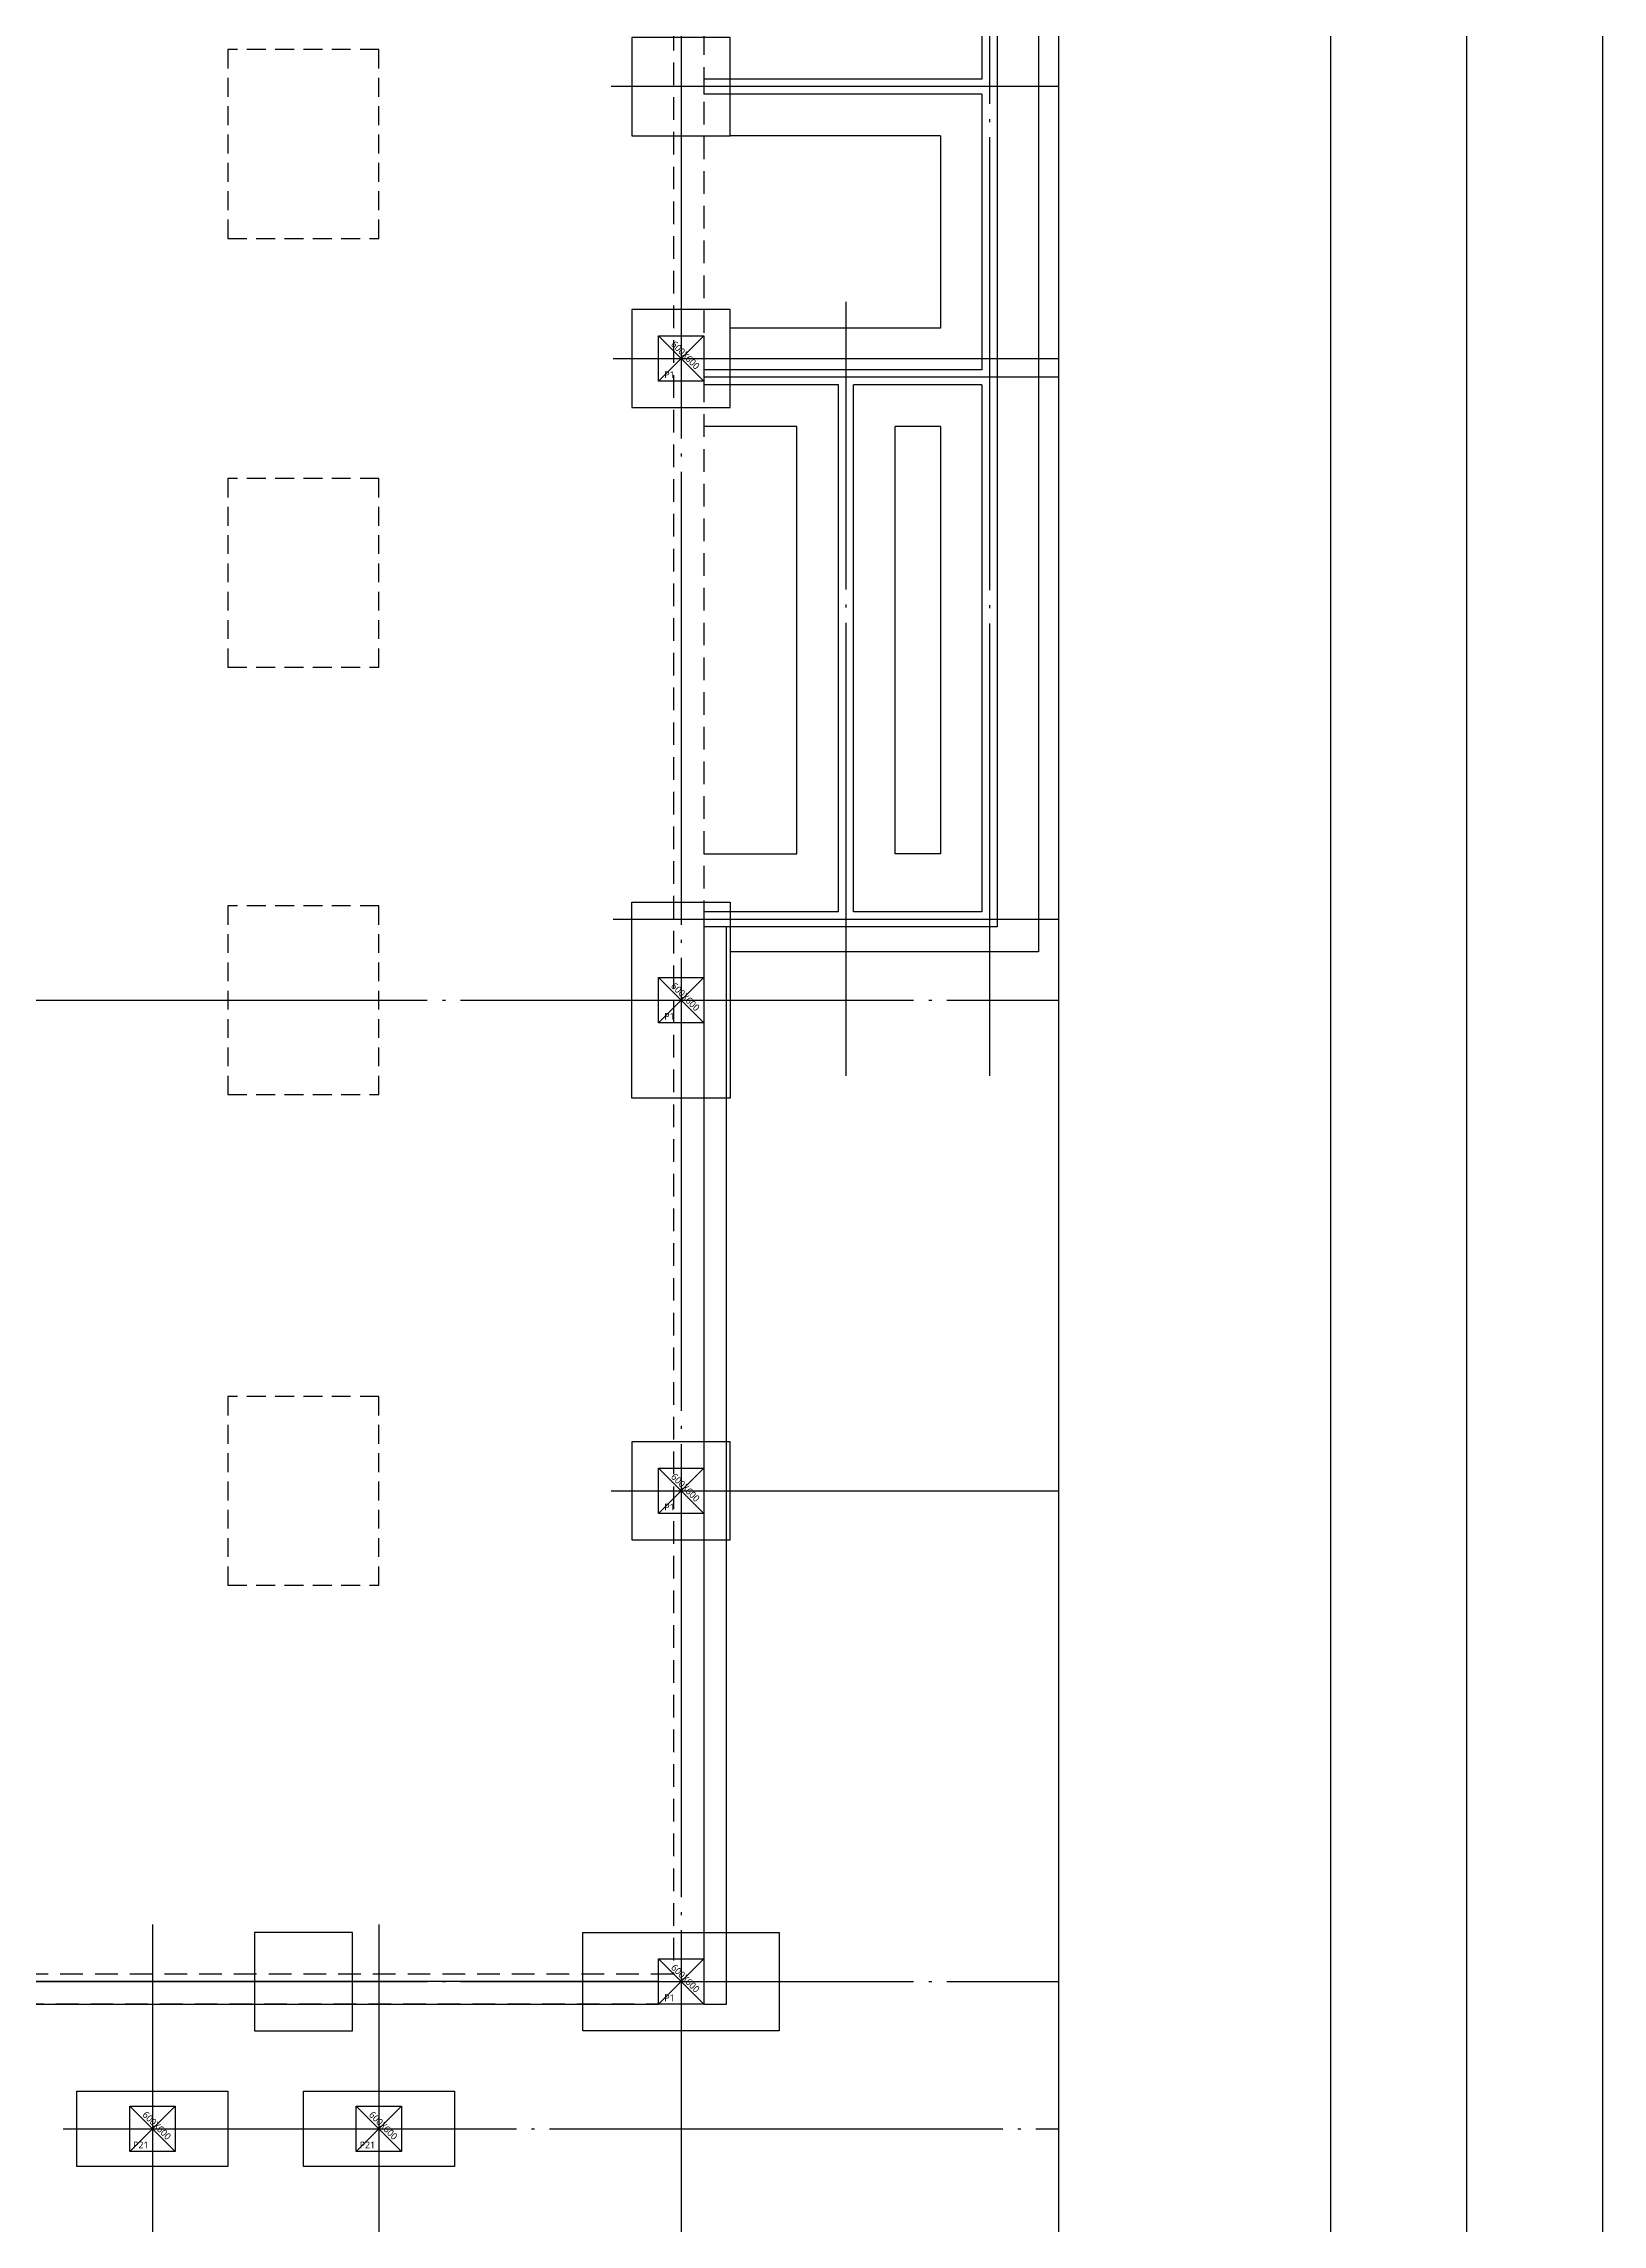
# Model space of a CAD drawing. Header units: millimetres. Extents: x -734060 to 504600, y -7739 to 118800.
# Drawn here: x -64141 to -43500, y 39685 to 68570 of the extents above; entities that cross this region are included whole.
import ezdxf
from ezdxf.enums import TextEntityAlignment as Align
from ezdxf.lldxf.tags import DXFTag

# ---------------------------------------------------------------- set-up
doc = ezdxf.new("R2010")
doc.units = ezdxf.units.MM
doc.header["$LTSCALE"] = 200
for name, pattern in [('CEN-GAUN', [32.2, 30, -1, 0.2, -1]), ('H3', [3, 2, -1]), ('HID', [2.3, 1.5, -0.8]), ('HIDDEN', [0.375, 0.25, -0.125])]:
    doc.linetypes.add(name, pattern=pattern)
doc.layers.get('DEFPOINTS').update_dxf_attribs({"color": 137})
for name, color, linetype in [('0-기초', 4, 'H3'), ('CEN', 1, 'CEN-GAUN'), ('CEN2', 1, 'CEN-GAUN'), ('G', 3, 'Continuous'), ('HAT-INS', 250, 'Continuous'), ('S-COL', 2, 'Continuous'), ('Slab Line', 7, 'Continuous')]:
    doc.layers.add(name, color=color, linetype=linetype)
doc.styles.add('스타일1', font='malgun.ttf')
tags = doc.linetypes.add('DH-HID2', pattern=[1.2, 0.8, -0.4]).pattern_tags.tags
tags[6:7] = [DXFTag(74, 4), DXFTag(75, 0), DXFTag(340, '0'), DXFTag(46, 1.0), DXFTag(50, 0.0), DXFTag(44, 0.0), DXFTag(45, 0.0)]
tags[4:5] = [DXFTag(74, 4), DXFTag(75, 0), DXFTag(340, '0'), DXFTag(46, 1.0), DXFTag(50, 0.0), DXFTag(44, 0.0), DXFTag(45, 0.0)]

# ---------------------------------------------------------------- blocks, each defined once
blk = doc.blocks.new('X-B-FD1')
at = {"layer": '0-기초', "color": 251, "linetype": 'DH-HID2', "ltscale": 3}
for p, q in [((75735, -12885), (75735, -29360)), ((74435, -18550), (71650, -18550)), ((74435, -18550), (74435, -21100)), ((74435, -21100), (71650, -21100)), ((72535, -22400), (71300, -22400)), ((72535, -28060), (72535, -22400)), ((74435, -22400), (73835, -22400)), ((73835, -28060), (73835, -22400)), ((74435, -22400), (74435, -28060)), ((71300, -28060), (72535, -28060)), ((74435, -28060), (73835, -28060)), ((75735, -29360), (71650, -29360))]:
    blk.add_line(p, q, dxfattribs=at)
at = {"layer": '0-기초', "color": 251, "linetype": 'DH-HID2'}
for points in [[(70350, -17250), (70350, -18550), (71650, -18550), (71650, -17250)], [(70350, -20850), (70350, -22150), (71650, -22150), (71650, -20850)], [(71650, -31300), (70350, -31300), (70350, -28700), (71650, -28700)], [(70350, -35850), (70350, -37150), (71650, -37150), (71650, -35850)], [(65350, -42350), (65350, -43650), (66650, -43650), (66650, -42350)], [(72300, -42350), (72300, -43650), (69700, -43650), (69700, -42350)]]:
    blk.add_lwpolyline(points, close=True, dxfattribs=at)
at = {"layer": '0-기초', "color": 251, "linetype": 'DH-HID2', "ltscale": 2}
for points in [[(63000, -45450), (63000, -44450), (65000, -44450), (65000, -45450)], [(66000, -45450), (66000, -44450), (68000, -44450), (68000, -45450)]]:
    blk.add_lwpolyline(points, close=True, dxfattribs=at)
blk = doc.blocks.new('X-B1F-FDH')
at = {"layer": '0-기초', "color": 253, "linetype": 'HIDDEN', "ltscale": 5}
for points in [[(65000, -17410), (65000, -19910), (67000, -19910), (67000, -17410)], [(65000, -23090), (65000, -25590), (67000, -25590), (67000, -23090)], [(65000, -28750), (65000, -31250), (67000, -31250), (67000, -28750)], [(65000, -35250), (65000, -37750), (67000, -37750), (67000, -35250)]]:
    blk.add_lwpolyline(points, close=True, dxfattribs=at)
at = {"layer": 'Slab Line'}
blk.add_blockref('X-B-FD1', (0, 0), dxfattribs=at)
blk = doc.blocks.new('X-CEN')
at = {"layer": 'CEN'}
for p, q in [((71000, 9200), (71000, -53000)), ((70101, -21500), (76000, -21500)), ((-9200, -30000), (76000, -30000)), ((70075, -36500), (76000, -36500)), ((64000, -42241), (64000, -73656)), ((67000, -42241), (67000, -73656)), ((-9200, -43000), (76000, -43000)), ((62819, -44950), (76000, -44950))]:
    blk.add_line(p, q, dxfattribs=at)
blk = doc.blocks.new('SS-P1')
at = {"layer": 'DEFPOINTS'}
for p, q in [((-300, 300), (300, -300)), ((-300, -300), (300, 300))]:
    blk.add_line(p, q, dxfattribs=at)
at = {"layer": 'S-COL'}
blk.add_lwpolyline([(-300, 300), (300, 300), (300, -300), (-300, -300)], close=True, dxfattribs=at)
at = {"layer": 'DEFPOINTS', "style": '스타일1'}
blk.add_text('600X600', height=90, rotation=315, dxfattribs=at).set_placement((58, 44), align=Align.MIDDLE_CENTER)
blk.add_text('P1', height=90, dxfattribs=at).set_placement((-153, -214), align=Align.MIDDLE_CENTER)
blk = doc.blocks.new('SS-P21')
at = {"layer": 'DEFPOINTS'}
for p, q in [((-300, 300), (300, -300)), ((-300, -300), (300, 300))]:
    blk.add_line(p, q, dxfattribs=at)
at = {"layer": 'S-COL'}
blk.add_lwpolyline([(-300, 300), (300, 300), (300, -300), (-300, -300)], close=True, dxfattribs=at)
at = {"layer": 'DEFPOINTS', "style": '스타일1'}
blk.add_text('600X600', height=90, rotation=315, dxfattribs=at).set_placement((58, 44), align=Align.MIDDLE_CENTER)
blk.add_text('P21', height=90, dxfattribs=at).set_placement((-153, -214), align=Align.MIDDLE_CENTER)
blk = doc.blocks.new('X-S-PD')
at = {"layer": 'S-COL'}
for name, p in [('SS-P1', (71000, -21500)), ('SS-P1', (71000, -30000)), ('SS-P1', (71000, -36500)), ('SS-P1', (71000, -43000)), ('SS-P21', (64000, -44950)), ('SS-P21', (67000, -44950))]:
    blk.add_blockref(name, p, dxfattribs=at)

msp = doc.modelspace()

# ---------------------------------------------------------------- linework, layer by layer
at = {"layer": 'CEN2'}
for p, q in [((-51615, 73770.98), (-51615, 54900)), ((-50700, 68000), (-56625, 68000)), ((-53515, 54900), (-53515, 65150)), ((-50700, 64150), (-55400, 64150)), ((-50700, 56970), (-56599, 56970))]:
    msp.add_line(p, q, dxfattribs=at)
at = {"layer": 'DEFPOINTS'}
for points in [[(-43500, 25700), (-143100, 25700), (-143100, 102300), (-43500, 102300)], [(-45300, 27500), (-141300, 27500), (-141300, 100500), (-45300, 100500)], [(-47100, 29300), (-139500, 29300), (-139500, 98700), (-47100, 98700)], [(-50700, 32900), (-135900, 32900), (-135900, 95100), (-50700, 95100)]]:
    msp.add_lwpolyline(points, close=True, dxfattribs=at)
at = {"layer": 'G', "color": 252, "linetype": 'HID'}
msp.add_lwpolyline([(-127000, 86200), (-55400, 86200), (-55400, 42600), (-127000, 42600)], close=True, dxfattribs=at)
at = {"layer": 'G', "color": 7, "linetype": 'HID'}
msp.add_lwpolyline([(-126600, 85800), (-55800, 85800), (-55800, 43000), (-126600, 43000)], close=True, dxfattribs=at)
at = {"layer": 'S-COL'}
for p, q in [((-51715, 72265), (-51715, 68100)), ((-51515, 72465), (-51515, 56870)), ((-51715, 68100), (-55400, 68100)), ((-51715, 67900), (-55400, 67900)), ((-51715, 67900), (-51715, 64250)), ((-51715, 64250), (-55400, 64250)), ((-53615, 64050), (-55400, 64050)), ((-53615, 57070), (-53615, 64050)), ((-51715, 64050), (-53415, 64050)), ((-53415, 57070), (-53415, 64050)), ((-51715, 64050), (-51715, 57070)), ((-53615, 57070), (-55400, 57070)), ((-51715, 57070), (-53415, 57070)), ((-51515, 56870), (-55400, 56870))]:
    msp.add_line(p, q, dxfattribs=at)
for points in [[(-55400, 68100), (-55400, 67900)], [(-55400, 64250), (-55400, 64050)], [(-55400, 57070), (-55400, 42600), (-55100, 42600), (-55100, 56870)]]:
    msp.add_lwpolyline(points, dxfattribs=at)
msp.add_lwpolyline([(-65400, 42600), (-56000, 42600), (-56000, 42900), (-65400, 42900)], close=True, dxfattribs=at)

# ---------------------------------------------------------------- block references
msp.add_blockref('X-S-PD', (-126700, 85900))
at = {"layer": 'HAT-INS'}
msp.add_blockref('X-CEN', (-126700, 85900), dxfattribs=at)
at = {"layer": 'Slab Line'}
msp.add_blockref('X-B1F-FDH', (-126700, 85900), dxfattribs=at)

doc.saveas('drawing.dxf')
